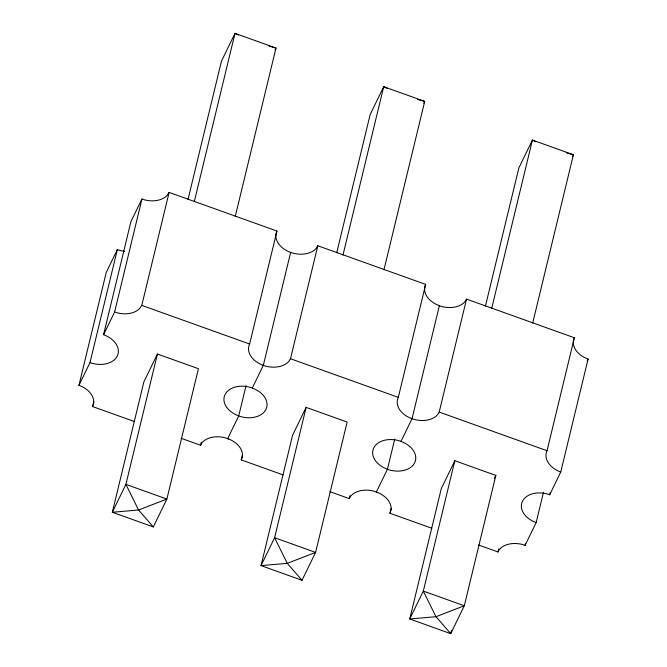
<?xml version="1.0" encoding="UTF-8"?>
<svg xmlns="http://www.w3.org/2000/svg" width="667" height="667" viewBox="0 0 667 667"><rect width="100%" height="100%" fill="white"/><g stroke="black" fill="none" stroke-linecap="round" stroke-linejoin="round"><path stroke-width="1" d="M134.409 421.544L92.555 406.553L93.63 403.51A21.903 15.324 13.6 0 0 79.982 385.701L78.914 385.384L106.245 272.411L117.325 249.633A21.903 15.324 13.6 0 0 124.737 251.301M78.914 385.384L89.995 362.598L117.325 249.633M89.995 362.598A21.903 15.324 13.6 0 0 117.275 356.003A21.903 15.324 13.6 0 0 103.56 334.717L130.89 221.744L141.963 198.974L142.813 199.341A21.903 15.324 13.6 0 0 167.242 195.289L169.11 192.404L276.955 231.04L249.625 344.014L141.779 305.378L139.912 308.262A21.903 15.324 13.6 0 1 115.483 312.314L114.632 311.948L141.963 198.974M92.555 406.553L93.78 401.509M141.779 305.378L169.11 192.404M188.027 199.366L221.444 61.231L235.009 33.35L275.996 48.032L235.268 216.408M157.429 354.019L125.896 484.375L112.331 512.256L153.327 526.938L166.883 499.058L198.424 368.701L157.429 354.019L143.872 381.899L112.331 512.256L138.561 510.005L166.883 499.058L125.896 484.375L138.561 510.005L153.327 526.938M194.272 201.726L235.009 33.35L238.561 35.084M181.124 438.286L200.584 445.256L201.317 442.229M246.056 385.626L238.703 415.958A21.903 15.324 13.6 0 0 265.975 409.355A21.903 15.324 13.6 0 0 252.268 388.069L263.34 365.299L290.67 252.326L291.521 252.693A21.903 15.324 13.6 0 0 315.95 248.649L317.817 245.756L425.663 284.392A21.903 15.324 13.6 0 0 439.378 305.678L440.228 306.045A21.903 15.324 13.6 0 0 464.657 302.001L466.525 299.116L574.37 337.752A21.903 15.324 13.6 0 0 588.086 359.038L560.755 472.011L549.708 494.714A21.903 15.324 13.6 0 0 522.436 501.309A21.903 15.324 13.6 0 0 536.151 522.594L525.046 545.423L522.678 544.547A21.903 15.324 13.6 0 0 499.024 549.958L497.999 551.968L478.539 544.989M283.116 474.904L241.262 459.905L242.48 454.861M263.34 365.299L264.19 365.666A21.903 15.324 13.6 0 0 288.619 361.622L290.487 358.729L317.817 245.756M336.735 252.718L370.152 114.591L383.717 86.702L424.704 101.392L383.975 269.768M306.136 407.37L274.604 537.727L261.039 565.608L302.034 580.298L315.591 552.409L347.132 422.061L306.136 407.37L292.58 435.259L261.039 565.608L287.269 563.357L315.591 552.409L274.604 537.727L287.269 563.357L302.034 580.298M342.98 255.077L383.717 86.702L387.269 88.444M329.832 491.637L349.291 498.616L350.025 495.589M412.014 418.718A21.903 15.324 13.6 0 1 398.299 397.432L425.663 284.392M394.764 438.986L387.41 469.31A21.903 15.324 13.6 0 0 414.682 462.706A21.903 15.324 13.6 0 0 400.975 441.429L412.048 418.651L439.378 305.678M431.824 528.256L389.97 513.265L391.187 508.221M412.048 418.651L412.898 419.018A21.903 15.324 13.6 0 0 437.327 414.974L439.194 412.081L466.525 299.116M485.443 306.07L518.859 167.942L532.424 140.062L573.412 154.744L532.683 323.12M454.844 460.73L423.312 591.079L409.746 618.968L450.742 633.65L464.299 605.769L495.839 475.413L454.844 460.73L441.287 488.611L409.746 618.968L435.976 616.708L464.299 605.769L423.312 591.079L435.976 616.708L450.742 633.65L451.476 630.615M491.687 308.429L532.424 140.062L535.976 141.796M497.999 551.968L498.733 548.941M560.755 472.011A21.903 15.324 13.6 0 1 547.04 450.725L574.37 337.752M525.046 545.423L525.538 543.405M536.151 522.594L543.472 492.338M549.708 494.714L550.2 492.696M241.262 459.905L242.338 456.862M389.97 513.265L391.045 510.213A21.903 15.324 13.6 0 0 377.397 492.404L376.33 492.088L387.444 469.243A21.903 15.324 13.6 0 1 373.728 447.957A21.903 15.324 13.6 0 1 401 441.362M103.56 334.717L114.632 311.948M275.096 49.892L275.996 48.032L268.968 46.156M200.584 445.256L201.617 443.255A21.903 15.324 13.6 0 1 225.271 437.835L227.63 438.711L238.736 415.891A21.903 15.324 13.6 0 1 225.021 394.606A21.903 15.324 13.6 0 1 252.293 388.002M423.803 103.252L424.704 101.392L417.675 99.516M572.511 156.603L573.412 154.744L566.375 152.868M494.48 478.197L495.839 475.413M587.202 360.855L588.086 359.038M349.291 498.616L350.325 496.607A21.903 15.324 13.6 0 1 373.979 491.195L376.338 492.071M227.622 438.736L228.689 439.053M290.487 358.729L398.332 397.365M439.194 412.081L547.04 450.725M263.307 365.366A21.903 15.324 13.6 0 1 249.591 344.08M228.714 438.986A21.903 15.324 13.6 0 1 242.371 456.795M290.637 252.393A21.903 15.324 13.6 0 1 276.922 231.107"/></g></svg>
